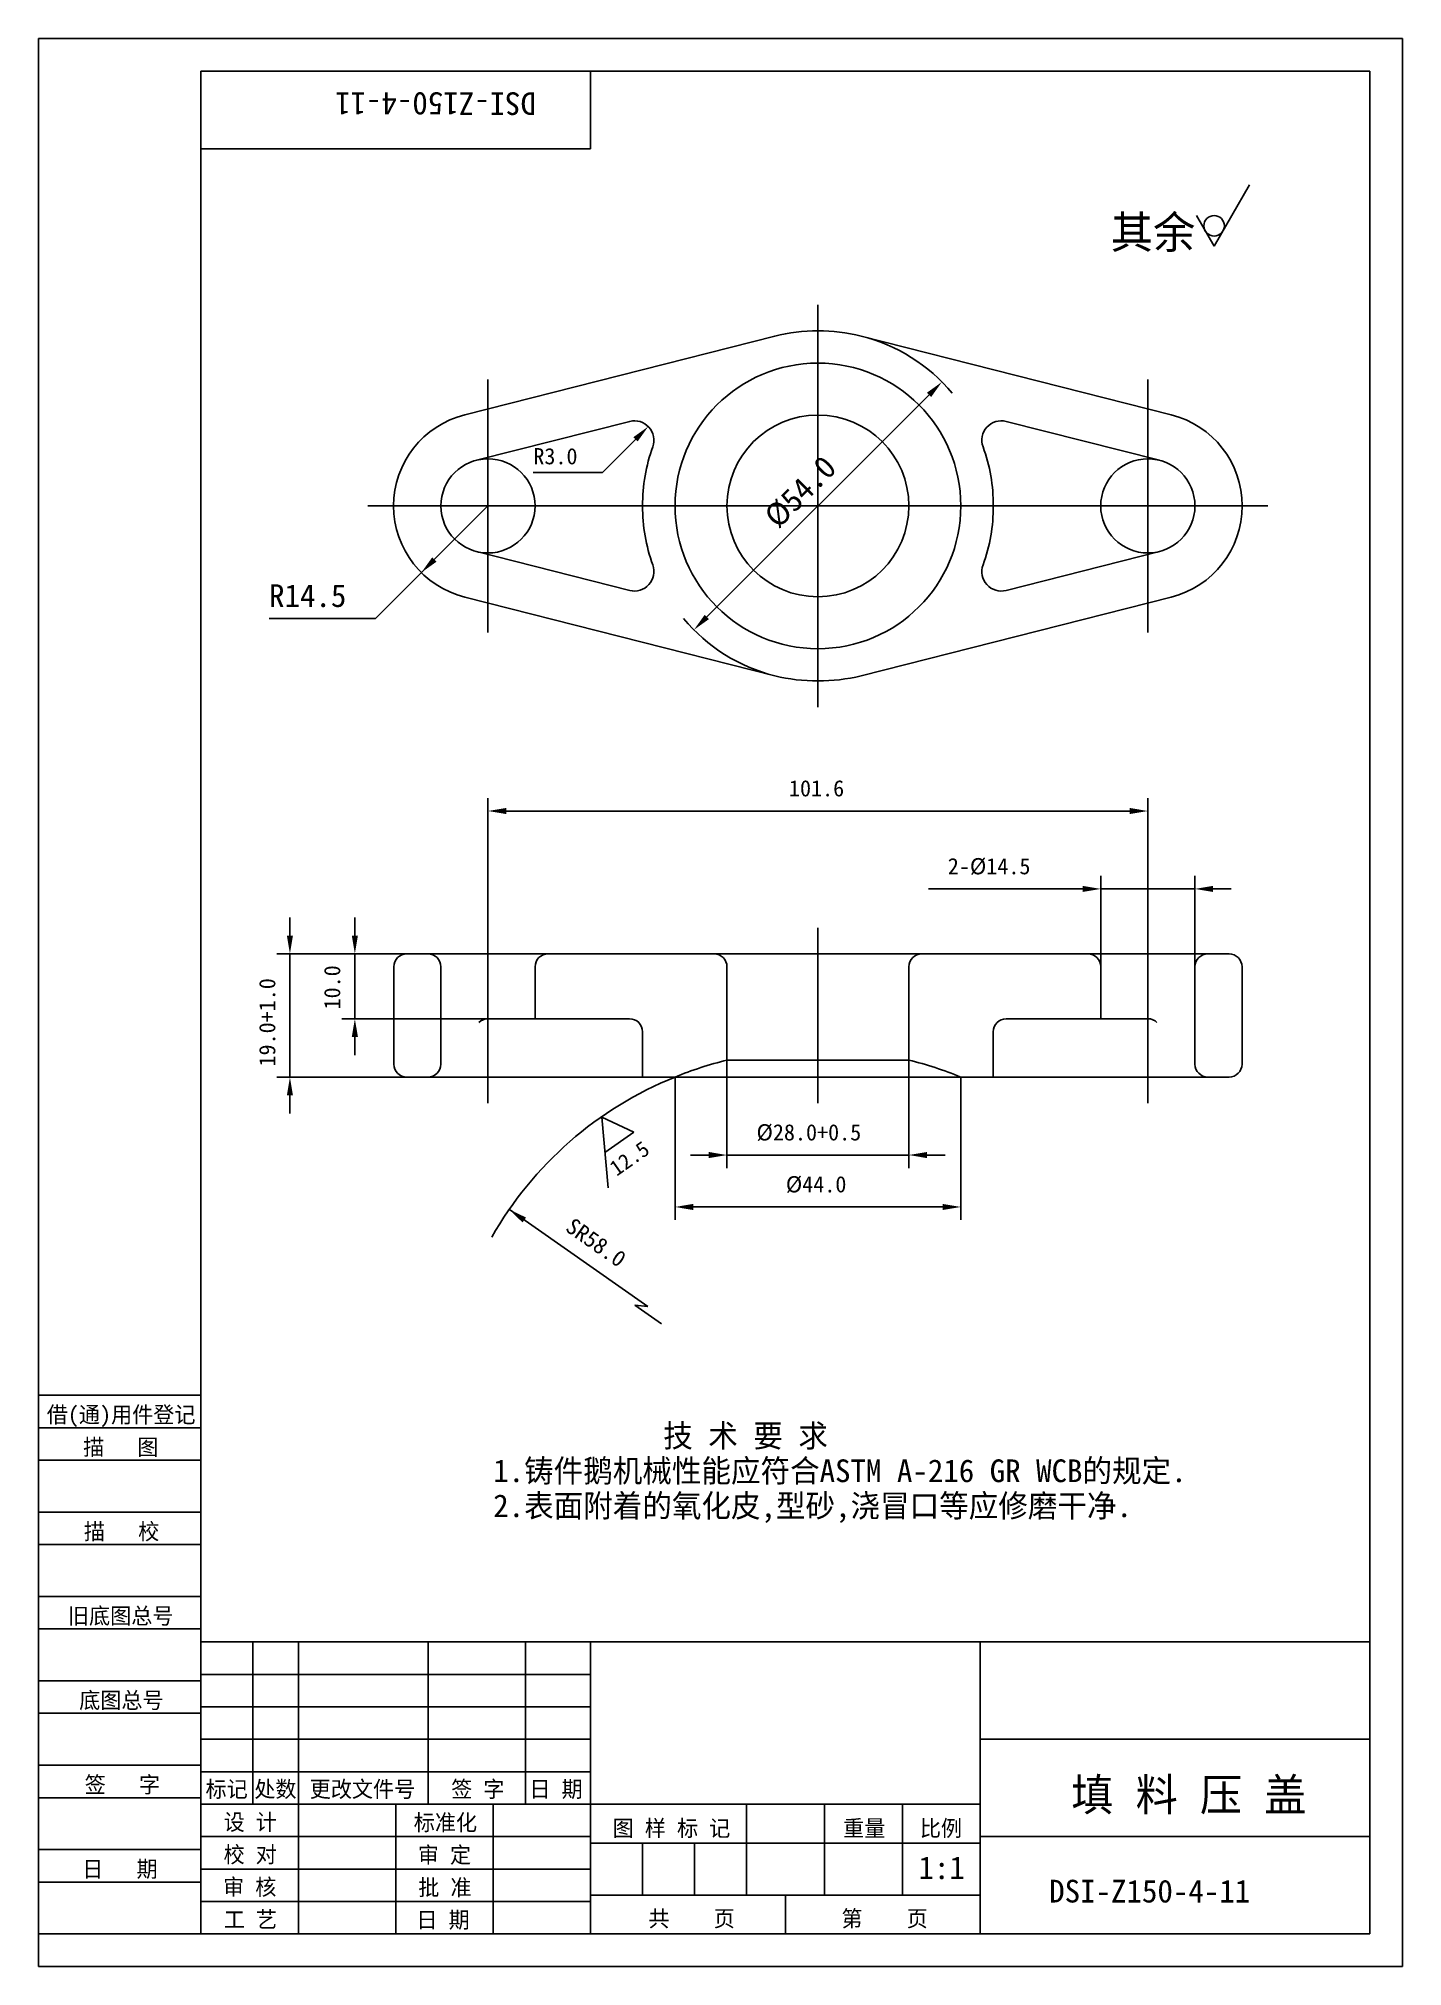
# Model space of a CAD drawing. Header units: metres. Extents: x 0 to 210, y 0 to 297.
import ezdxf

# ---------------------------------------------------------------- set-up
doc = ezdxf.new("R2010")
doc.units = ezdxf.units.M
for name, color, linetype in [('C', 6, 'Continuous'), ('D', 1, 'Continuous'), ('FL', 5, 'Continuous'), ('T', 7, 'Continuous'), ('TL', 4, 'Continuous')]:
    doc.layers.add(name, color=color, linetype=linetype)

# ---------------------------------------------------------------- blocks, each defined once
blk = doc.blocks.new('TUKUN4')
at = {"layer": 'FL'}
for p, q in [((0, 297), (0, 0)), ((210, 297), (0, 297)), ((210, 0), (210, 297)), ((0, 78), (25, 78)), ((0, 70), (25, 70)), ((0, 65), (25, 65)), ((0, 57), (25, 57)), ((0, 52), (25, 52)), ((33, 25), (33, 50)), ((40, 5), (40, 50)), ((60, 25), (60, 50)), ((75, 25), (75, 50)), ((25, 45), (85, 45)), ((0, 44), (25, 44)), ((0, 39), (25, 39)), ((25, 40), (85, 40)), ((25, 35), (85, 35)), ((0, 31), (25, 31)), ((25, 30), (85, 30)), ((0, 26), (25, 26)), ((70, 5), (70, 25)), ((0, 18), (25, 18)), ((25, 20), (85, 20)), ((25, 15), (85, 15)), ((0, 13), (25, 13)), ((25, 10), (85, 10)), ((0, 0), (210, 0))]:
    blk.add_line(p, q, dxfattribs=at)
at = {"layer": 'TL'}
for p, q in [((25, 5), (25, 292)), ((205, 292), (25, 292)), ((85, 292), (85, 280)), ((205, 5), (205, 292)), ((85, 280), (25, 280)), ((0, 88), (25, 88)), ((0, 83), (25, 83)), ((205, 50), (25, 50)), ((85, 5), (85, 50)), ((145, 5), (145, 50)), ((205, 35), (145, 35)), ((145, 25), (25, 25)), ((55, 5), (55, 25)), ((109, 11), (109, 25)), ((121, 11), (121, 25)), ((133, 11), (133, 25)), ((85, 19), (145, 19)), ((93, 11), (93, 19)), ((101, 11), (101, 19)), ((205, 20), (145, 20)), ((145, 11), (85, 11)), ((115, 5), (115, 11)), ((0, 5), (205, 5))]:
    blk.add_line(p, q, dxfattribs=at)
at = {"layer": 'T'}
for s, p in [('借(通)用件登记', (1.26, 83.76)), ('描   图', (6.86, 78.76)), ('描   校', (6.98, 65.76)), ('旧底图总号', (4.52, 52.76)), ('底图总号', (6.25, 39.76)), ('签   字', (7.1, 26.76)), ('标记', (25.71, 26.07)), ('处数', (33.22, 26.07)), ('更改文件号', (41.75, 26.07)), ('签 字', (63.53, 26.07)), ('日 期', (75.57, 26.07)), ('设 计', (28.5, 20.99)), ('标准化', (57.77, 20.93)), ('图 样 标 记', (88.4, 20.04)), ('重量', (123.88, 20.04)), ('比例', (135.7, 20.04)), ('校 对', (28.48, 15.99)), ('审 定', (58.39, 15.93)), ('日   期', (6.72, 13.76)), ('审 核', (28.41, 10.99)), ('批 准', (58.46, 10.93)), ('共    页', (93.91, 6.13)), ('第    页', (123.62, 6.13)), ('工 艺', (28.52, 5.99)), ('日 期', (58.18, 5.93))]:
    blk.add_text(s, height=2.5, dxfattribs=at).set_placement(p)

msp = doc.modelspace()

# ---------------------------------------------------------------- linework, layer by layer
at = {"layer": 'C'}
for points in [[(120, 256), (120, 194)], [(69.2, 244.5), (69.2, 205.5)], [(170.8, 244.5), (170.8, 205.5)], [(50.7, 225), (189.3, 225)], [(69.2, 160), (69.2, 133)], [(120, 160), (120, 133)], [(170.8, 160), (170.8, 133)]]:
    msp.add_lwpolyline(points, dxfattribs=at)
at = {"layer": 'D'}
for p, q in [((186.46, 274.46), (181, 265)), ((181, 265), (178.27, 269.73)), ((137.11, 242.11), (102.89, 207.89)), ((91.9, 235.25), (86.81, 230.16)), ((84.01, 230.16), (76.18, 230.16)), ((86.81, 230.16), (84.01, 230.16)), ((69.2, 225), (51.88, 207.68)), ((60.93, 216.73), (69.2, 225)), ((49.08, 207.68), (35.49, 207.68)), ((51.88, 207.68), (49.08, 207.68)), ((69.2, 160), (69.2, 180)), ((170.8, 160), (170.8, 180)), ((72, 178), (168, 178)), ((163.55, 154), (163.55, 168)), ((178.05, 154), (178.05, 168)), ((157.95, 166), (137.03, 166)), ((160.75, 166), (157.95, 166)), ((178.05, 166), (163.55, 166)), ((180.85, 166), (183.65, 166)), ((38.7, 158.8), (38.7, 161.6)), ((48.7, 158.8), (48.7, 161.6)), ((56.7, 156), (36.7, 156)), ((38.7, 156), (38.7, 137)), ((56.7, 156), (46.7, 156)), ((48.7, 146), (48.7, 156)), ((69.2, 146), (46.7, 146)), ((48.7, 143.2), (48.7, 140.4)), ((106, 139.62), (106, 123)), ((134, 139.62), (134, 123)), ((56.7, 137), (36.7, 137)), ((98, 137), (98, 115)), ((142, 137), (142, 115)), ((38.7, 134.2), (38.7, 131.4)), ((87.69, 119.96), (86.73, 130.85)), ((86.73, 130.85), (91.68, 128.54)), ((91.68, 128.54), (87.21, 125.4)), ((103.2, 125), (100.4, 125)), ((106, 125), (134, 125)), ((136.8, 125), (139.6, 125)), ((72.49, 116.6), (93.79, 101.69)), ((100.8, 117), (139.2, 117)), ((93.79, 101.69), (91.79, 101.86)), ((91.79, 101.86), (95.89, 99))]:
    msp.add_line(p, q, dxfattribs=at)
for points in [[(140.68, 242.36, 0.16), (126.64, 251.17, 0.16)], [(99.32, 207.64, 0.16), (113.36, 198.83, 0.16)], [(98, 137, 0.17), (69.77, 112.33, 0.17)]]:
    msp.add_lwpolyline(points, format="xyb", dxfattribs=at)
msp.add_circle((181, 268.15), 1.58, dxfattribs=at)
for points in [[(137.44, 241.78), (136.78, 242.44), (139.09, 244.09)], [(91.57, 235.58), (92.23, 234.92), (93.88, 237.23)], [(61.26, 216.4), (60.6, 217.06), (58.95, 214.75)], [(103.22, 207.56), (102.56, 208.22), (100.91, 205.91)], [(72, 178.47), (72, 177.53), (69.2, 178)], [(168, 178.47), (168, 177.53), (170.8, 178)], [(160.75, 166.47), (160.75, 165.53), (163.55, 166)], [(180.85, 166.47), (180.85, 165.53), (178.05, 166)], [(38.23, 158.8), (39.17, 158.8), (38.7, 156)], [(48.23, 158.8), (49.17, 158.8), (48.7, 156)], [(48.23, 143.2), (49.17, 143.2), (48.7, 146)], [(38.23, 134.2), (39.17, 134.2), (38.7, 137)], [(103.2, 125.47), (103.2, 124.53), (106, 125)], [(136.8, 125.47), (136.8, 124.53), (134, 125)], [(75.05, 115.38), (74.52, 114.61), (72.49, 116.6)], [(100.8, 117.47), (100.8, 116.53), (98, 117)], [(139.2, 117.47), (139.2, 116.53), (142, 117)]]:
    msp.add_solid(points, dxfattribs=at)
at = {"layer": 'TL'}
for points in [[(65.63, 239.05, 0.78), (65.63, 210.95), (113.36, 198.83, 0.12), (126.64, 198.83), (174.37, 210.95, 0.78), (174.37, 239.05), (126.64, 251.17, 0.12), (113.36, 251.17), (65.63, 239.05)], [(94.58, 234.1, 0.6), (91.02, 238.02), (67.42, 232.03)], [(145.42, 234.1, -0.6), (148.98, 238.02), (172.58, 232.03)], [(94.58, 234.1, 0.09), (93, 225, 0.09)], [(145.42, 234.1, -0.09), (147, 225, -0.09)], [(94.58, 215.9, -0.09), (93, 225, -0.09)], [(145.42, 215.9, 0.09), (147, 225, 0.09)], [(94.58, 215.9, -0.6), (91.02, 211.98), (67.42, 217.97)], [(145.42, 215.9, 0.6), (148.98, 211.98), (172.58, 217.97)], [(59.95, 137, 0.41), (61.95, 139), (61.95, 154, 0.41), (59.95, 156), (56.7, 156, 0.41), (54.7, 154), (54.7, 139, 0.41), (56.7, 137), (59.95, 137)], [(78.45, 156), (104, 156, -0.41), (106, 154), (106, 139.62, 0.04), (98, 137), (93, 137), (93, 144, 0.41), (91, 146), (76.45, 146), (76.45, 154, -0.41), (78.45, 156, -0.41)], [(161.55, 156), (136, 156, 0.41), (134, 154), (134, 139.62, -0.04), (142, 137), (147, 137), (147, 144, -0.41), (149, 146), (163.55, 146), (163.55, 154, 0.41), (161.55, 156, 0.41)], [(180.05, 137, -0.41), (178.05, 139), (178.05, 154, -0.41), (180.05, 156), (183.3, 156, -0.41), (185.3, 154), (185.3, 139, -0.41), (183.3, 137), (180.05, 137)], [(76.45, 146), (69.2, 146, 0.2), (67.79, 145.41, 0.2)], [(163.55, 146), (170.8, 146, -0.2), (172.21, 145.41, -0.2)]]:
    msp.add_lwpolyline(points, format="xyb", dxfattribs=at)
for points in [[(142, 225, 1), (98, 225, 1)], [(134, 225, 1), (106, 225, 1)], [(76.45, 225, 1), (61.95, 225, 1)], [(178.05, 225, 1), (163.55, 225, 1)]]:
    msp.add_lwpolyline(points, format="xyb", close=True, dxfattribs=at)
for points in [[(59.95, 156), (78.45, 156)], [(104, 156), (136, 156)], [(180.05, 156), (161.55, 156)], [(106, 139.62), (134, 139.62)], [(93, 137), (59.95, 137)], [(98, 137), (142, 137)], [(147, 137), (180.05, 137)]]:
    msp.add_lwpolyline(points, dxfattribs=at)

# ---------------------------------------------------------------- block references
at = {"layer": 'T'}
msp.add_blockref('TUKUN4', (0, 0), dxfattribs=at)

# ---------------------------------------------------------------- texts
at = {"layer": 'D'}
for s, height, rotation, p in [('DSI-Z150-4-11', 3.5, 180, (76.6, 288.72)), ('%%c54.0', 3.5, 45, (113.87, 221.35)), ('19.0+1.0', 2.5, 90, (36.45, 138.64)), ('10.0', 2.5, 90, (46.45, 147.43)), ('12.5', 2.38, 35, (89.01, 121.66)), ('SR58.0', 2.5, 325, (80.95, 113.43))]:
    msp.add_text(s, height=height, rotation=rotation, dxfattribs=at).set_placement(p)
for s, height, p in [('其余', 5, (165.1, 264.66)), ('R3.0', 2.5, (76.18, 231.41)), ('R14.5', 3.5, (35.49, 209.43)), ('101.6', 2.5, (115.54, 180.25)), ('2-%%C14.5', 2.5, (140, 168.25)), ('%%C28.0+0.5', 2.5, (110.54, 127.25)), ('%%C44.0', 2.5, (115.06, 119.25)), ('           技 术 要 求', 3.5, (70, 80)), ('1.铸件鹅机械性能应符合ASTM A-216 GR WCB的规定.', 3.5, (70, 74.61)), ('2.表面附着的氧化皮,型砂,浇冒口等应修磨干净.', 3.5, (70, 69.22)), ('填 料 压 盖', 5, (159.01, 23.96)), ('1:1', 3.5, (135.49, 13.45)), ('DSI-Z150-4-11', 3.5, (155.61, 9.85))]:
    msp.add_text(s, height=height, dxfattribs=at).set_placement(p)

doc.saveas('drawing.dxf')
